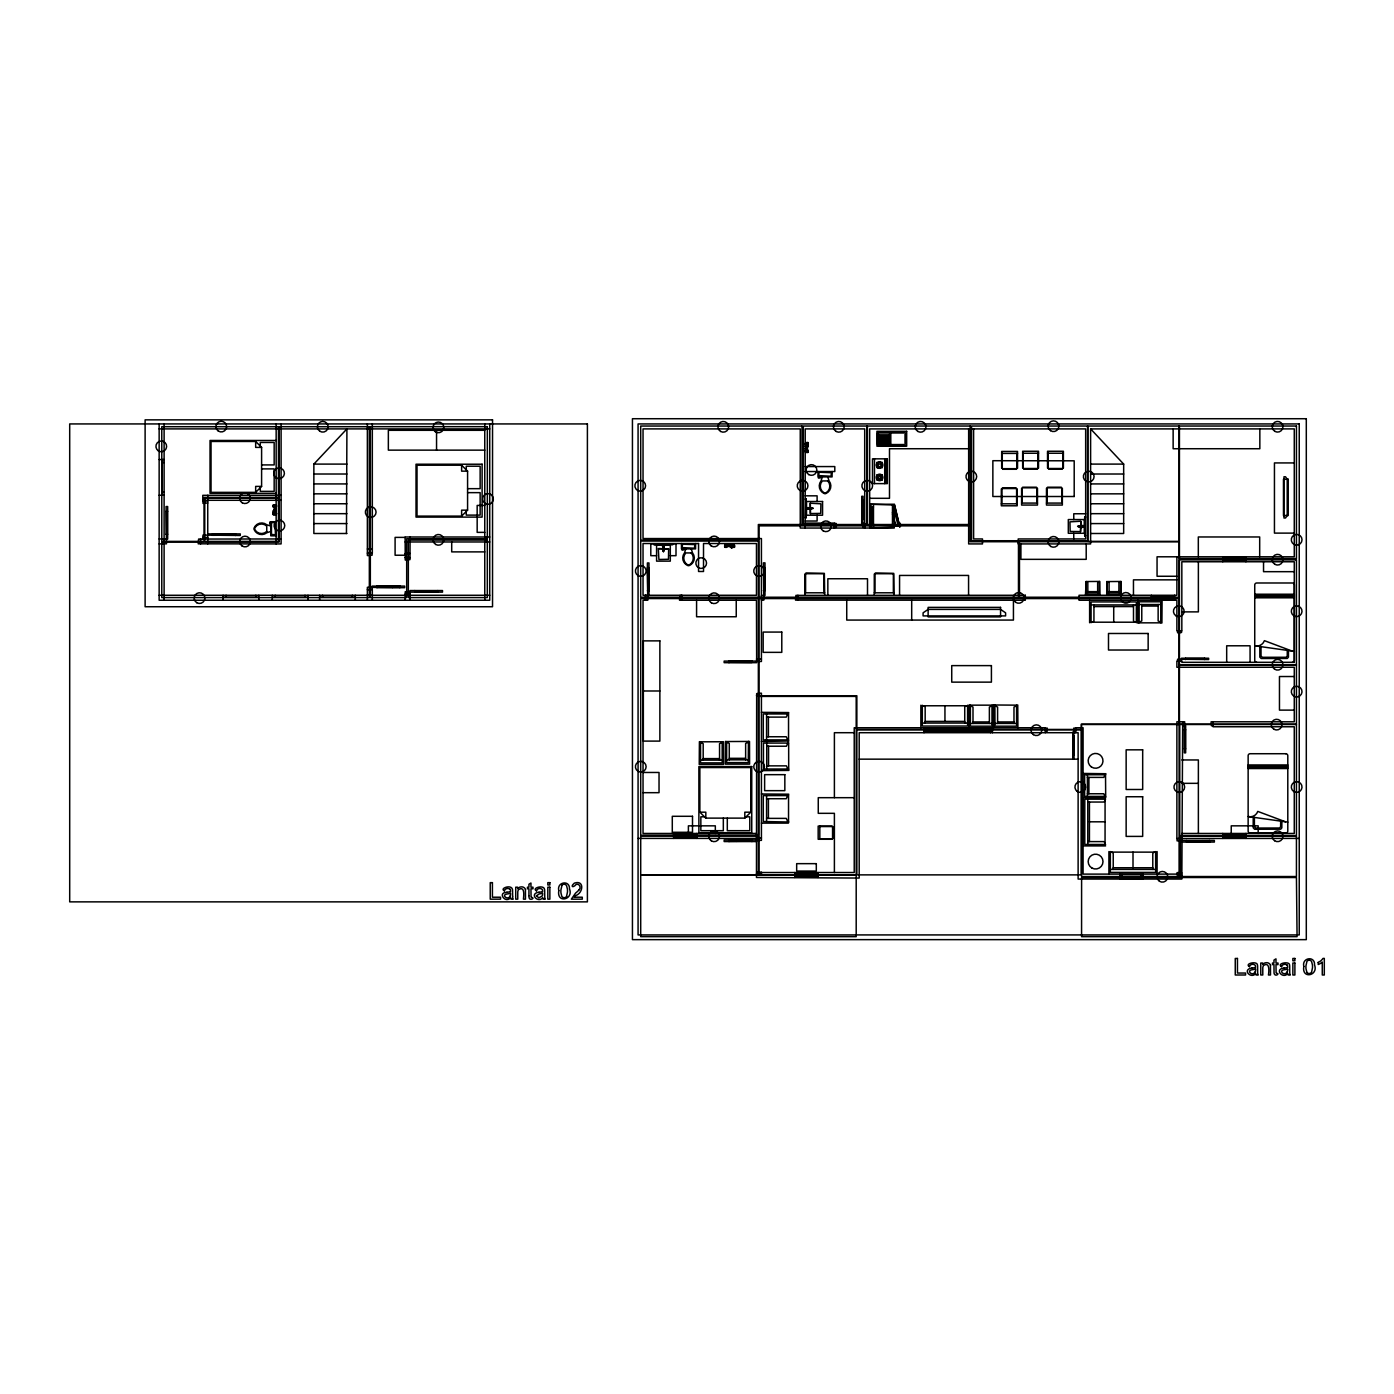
<?xml version="1.0" encoding="UTF-8"?>
<svg xmlns="http://www.w3.org/2000/svg" width="1394" height="1394" viewBox="0 0 1394 1394"><rect width="100%" height="100%" fill="white"/><g stroke="black" fill="none" stroke-linecap="round" stroke-linejoin="round"><path stroke-width="1.5" d="M1087.773 844.45L1087.773 799.163M1089.428 841.593L1089.446 802.038M1089.62 622.752L1089.62 600.222M1091.066 622.752L1091.084 601.912L1136.371 601.929L1136.354 622.752M1093.941 604.909L1093.941 620.94L1092.635 622.194M1105.059 844.468L1105.076 799.163M1108.91 874.09L1108.91 851.577M1110.356 851.577L1110.356 872.4L1155.643 872.417L1155.661 851.577M1113.231 869.403L1113.231 853.424L1111.924 852.117M1113.719 622.212L1113.719 606.582M1133.008 867.748L1133.008 852.117M1133.496 604.926L1133.496 620.957L1134.838 622.212M1137.818 622.752L1137.818 600.239L1137.992 622.996L1139.142 622.665L1139.142 601.79L1160.766 601.79L1160.766 622.665L1161.916 622.996L1162.091 600.239M1152.786 869.42L1152.786 853.389L1154.145 852.135M1157.09 874.108L1157.107 851.577M346.461 533.501L346.914 428.899L313.859 464.097L313.859 533.501L346.914 533.501M1105.059 800.731L1103.769 802.038L1087.773 802.038M881.269 477.968L879.806 475.685M662.568 546.797L664.276 546.448L663.927 550.403L662.568 546.465L664.328 546.535M658.317 548.783L658.909 559.482L668.475 559.273L668.65 549.062L658.421 548.609L668.632 548.87M879.37 466.781C874.23 463.035 884.894 463.278 879.806 466.781M722.197 741.852L722.179 762.866L700.555 762.866L700.555 741.991L699.405 741.66L699.23 764.417L723.503 764.417L723.416 741.747L700.52 741.817M969.039 705.312L969.039 727.755L969.213 704.981L970.381 705.312L970.381 726.187L991.988 726.187L991.988 705.312L993.155 704.981L993.312 727.755M1099.326 581.472L1099.221 594.21L1086.257 594.21L1086.205 581.542L1099.779 581.437L1100.023 595.133L1085.456 595.133L1086.153 581.472M1120.532 581.542L1120.48 594.21L1107.516 594.21L1106.819 581.472L1106.714 595.133L1121.281 595.133L1121.177 581.472L1107.498 581.577M276.151 505.186L273.433 505.517M807.928 444.181C804.321 445.331 804.321 442.072 807.928 443.187M685.831 548.887L684.489 552.93A8.172 8.172 0 0 0 687.817 565.581A2.683 2.683 0 0 0 689.228 565.581A8.172 8.172 0 0 0 692.557 552.93L691.215 548.887M822.373 476.905L821.031 480.93A8.172 8.172 0 0 0 824.359 493.598A2.683 2.683 0 0 0 825.753 493.598A8.172 8.172 0 0 0 829.082 480.93L827.74 476.905M881.095 477.985L879.544 479.013L878.237 477.863M879.736 475.842L878.063 477.881M664.067 547.058C663.474 543.312 662.882 552.216 664.154 547.284M510.221 895.941C507.956 901.064 500.62 894.687 507.224 893.937A16.519 16.519 0 0 0 510.553 893.206L510.535 893.902A5.21 5.21 0 0 1 510.256 895.959M1255.576 969.039A16.519 16.519 0 0 1 1252.248 969.701C1245.888 970.363 1252.474 977.055 1255.245 971.757M1287.655 969.719L1287.655 968.987A16.519 16.519 0 0 1 1284.327 969.701C1277.949 970.363 1284.588 976.933 1287.324 971.757M748.439 741.364L748.264 762.588L726.64 762.588L726.64 741.695L725.49 741.364L725.316 764.139L749.589 764.139L749.502 741.451L726.605 741.538M1287.202 971.966L1287.272 971.862A5.21 5.21 0 0 0 1287.586 969.736M811.308 507.852L813.26 508.374L811.325 508.915M1079.531 526.984L1077.614 526.34L1079.548 525.869M561.939 885.451L560.893 890.052A28.089 28.089 0 0 0 560.946 892.892L561.834 896.429A2.98 2.98 0 0 0 566.678 896.516M566.539 896.429L567.48 891.986A28.96 28.96 0 0 0 567.428 889.145L566.539 885.608A2.875 2.875 0 0 0 561.782 885.329M578.824 890.086C581.525 888.03 579.73 883.273 576.21 884.354C573.335 888.03 569.78 887.002 574.328 883.151C584.661 879.597 583.319 893.24 575.617 895.575A8.015 8.015 0 0 0 574.171 897.196L582.291 897.213L582.291 899.165L571.366 899.165L575.6 893.066A30.563 30.563 0 0 0 578.858 890.104M662.934 550.299L663.457 551.484L663.927 550.282M662.917 549.881L663.457 551.832L663.962 549.881M255.66 492.361L261.602 486.401L261.602 447.404L255.66 441.462L211.034 441.462L211.034 492.361L255.66 492.361L255.66 486.401L261.602 486.401M461.623 516.111L467.582 510.152L467.582 471.155L461.623 465.213L417.015 465.213L417.015 516.111L461.623 516.111L461.623 510.152L467.582 510.152M876.896 467.722L877.854 466.781M881.339 463.278L882.297 462.338M876.896 480.128L877.854 479.17M881.339 475.685L882.297 474.727M761.577 770.621L788.899 770.412L788.499 769.018L763.442 769.018L763.442 743.072L788.499 743.072L788.342 741.486M744.814 818.121L750.756 812.179L750.756 767.554L699.858 767.554L699.858 812.179L705.817 818.121L744.814 818.121L744.814 812.179L750.756 812.179M1079.165 526.897C1082.005 529.354 1085.403 524.771 1082.807 527.281M808.172 509.263L812.894 508.218L807.771 507.59M1078.939 526.008C1074.983 527.559 1085.246 524.98 1082.824 525.538M810.262 503.217L810.454 513.567L820.7 513.393L820.909 503.826L810.315 503.199L810.332 513.584M808.712 507.66C813.66 509.577 803.31 509.333 808.59 507.799M761.42 741.486L788.83 740.998L788.342 739.9L763.285 739.9L763.285 713.955L788.342 713.955L788.743 712.561L761.42 712.351M788.655 743.054L788.69 769.07M761.42 823.122L788.342 823.122L788.83 822.024L763.285 821.519L763.285 795.591L788.342 795.591L788.743 794.197L761.42 793.988M1105.599 845.914L1083.068 845.914L1083.086 797.716L1105.773 797.629L1105.529 796.392L1084.637 796.392L1084.637 774.768L1105.529 774.768L1105.912 773.722L1083.086 773.443M1080.524 531.602L1080.855 521.426L1080.542 531.619L1070.174 531.445L1069.965 521.861L1080.559 521.234M1082.18 525.904L1083.347 526.235L1082.406 526.827M270.767 531.445L266.742 532.787A8.172 8.172 0 0 1 254.074 529.459A2.683 2.683 0 0 1 254.074 528.065A8.172 8.172 0 0 1 266.742 524.736L270.767 526.078M898.189 525.66L899.147 525.416L893.815 505.482L892.857 505.743L898.189 525.66L895.418 525.904L892.509 513.933M726.657 544.427L726.152 545.49M1105.529 774.768L1105.686 796.427M966.077 705.765L964.735 706.985L964.735 723.068M1082.075 525.921L1079.688 526.601L1082.145 527.124M506.928 892.265L506.231 892.369A9.758 9.758 0 0 0 505.011 892.596C498.494 893.537 505.255 903.678 510.709 897.701A4.374 4.374 0 0 0 511.11 899.182L513.236 899.165A4.426 4.426 0 0 1 512.678 897.509A18.349 18.349 0 0 1 512.626 896.237M539.008 892.265L538.311 892.369A9.758 9.758 0 0 0 537.108 892.596C530.034 894.791 538.293 903.277 542.789 897.701A4.374 4.374 0 0 0 543.19 899.182L545.315 899.165A4.426 4.426 0 0 1 544.775 897.509A18.349 18.349 0 0 1 544.706 896.237L544.671 890.818A8.8 8.8 0 0 0 544.566 889.477C544.043 884.144 530.765 888.361 536.638 890.888M1251.951 968.098L1251.132 968.203A9.758 9.758 0 0 0 1250.035 968.412C1242.908 970.904 1251.429 979.006 1255.733 973.517A4.374 4.374 0 0 0 1256.133 974.998L1258.259 974.998A4.426 4.426 0 0 1 1257.719 973.326A18.349 18.349 0 0 1 1257.649 972.054L1257.615 966.652A8.8 8.8 0 0 0 1257.51 965.293C1257.684 960.379 1243.762 963.707 1249.564 966.704M1284.031 968.098L1283.212 968.203A9.758 9.758 0 0 0 1282.131 968.412C1275.144 970.363 1283.16 979.198 1287.812 973.517A4.374 4.374 0 0 0 1288.213 974.998L1290.339 974.998A4.426 4.426 0 0 1 1289.799 973.326A18.349 18.349 0 0 1 1289.729 972.054L1289.694 966.652A8.8 8.8 0 0 0 1289.607 965.293C1290.008 960.501 1275.824 963.585 1281.661 966.704M898.137 525.364L895.732 525.521L892.474 512.365M159.143 428.899L489.73 428.899M758.249 661.488L761.42 661.488L761.42 538.554L643.035 538.554L643.035 428.899L800.261 428.899L800.261 528.047L869.664 528.047L869.664 428.899L1085.665 428.899L1085.665 538.955L1018.195 538.955L1018.195 543.921L1090.613 543.921L1090.613 428.899L1294.277 428.899L1294.277 556.798L1157.055 556.798L1157.055 576.262L1176.884 576.262M484.763 430.31L388.351 430.31L388.351 450.14L484.763 450.14M878.586 431.983L905.02 431.983M904.044 432.976L878.394 432.976L878.394 444.547L904.044 444.547M878.394 435.12L889.477 435.12M878.394 435.451L889.477 435.451M878.394 436.549L889.477 436.549M878.394 436.88L889.477 436.88M878.394 437.873L889.477 437.873M878.394 438.204L889.477 438.204M878.394 439.267L889.477 439.267M878.394 439.58L889.477 439.58M276.151 440.469L210.041 440.469L210.041 493.354L276.151 493.354M878.394 440.574L889.477 440.574M878.394 440.905L889.477 440.905M878.394 441.898L889.477 441.898M878.394 442.229L889.477 442.229M806.394 442.856L808.259 442.856L808.259 444.512L806.394 444.512M878.394 443.222L889.477 443.222M878.394 443.553L889.477 443.553L889.477 433.97M804.582 443.675L807.928 443.675M806.011 445.54A6.935 6.935 0 0 0 808.015 445.348L808.015 446.62A6.935 6.935 0 0 0 806.011 446.428L806.168 444.006M878.586 445.54L905.02 445.54M805.209 446.568L807.474 446.568L807.474 448.485L805.209 448.485M261.602 447.404L255.66 447.404L255.66 441.462M968.656 448.729L889.494 448.729L889.494 498.303L869.664 498.303M806.394 450.541L808.259 450.541L808.259 452.179L806.394 452.179M806.394 451.691C803.955 452.911 805.227 448.938 807.928 450.872M804.582 451.36L807.928 451.36M806.394 451.848L807.928 451.848M1001.676 453.416L1017.533 453.416M1022.656 453.242L1038.53 453.242M1047.539 453.242L1063.395 453.242M885.538 459.323L886.532 459.323M159.143 459.55L164.109 459.55M162.122 462.512L164.109 462.512M1294.277 462.93L1274.447 462.93L1274.447 533.118L1294.277 533.118M313.859 464.097L346.914 464.097M1090.613 464.097L1123.669 464.097L1123.669 533.501L1090.613 533.501M261.602 464.916L274.165 464.916L274.165 442.456L260.277 442.456L260.277 446.08M805.209 466.572L834.797 466.572L834.797 471.538L805.209 471.538M1023.649 468.506L1037.537 468.506M1048.532 468.506L1062.402 468.506M1002.669 468.68L1016.54 468.68M261.602 468.889L274.165 468.889L274.165 491.368L260.277 491.368L260.277 487.726M1023.649 469.098L1037.537 469.098M1048.532 469.098L1062.402 469.098M1002.669 469.273L1016.54 469.273M467.582 471.155L461.623 471.155L461.623 465.213M313.859 474.012L346.914 474.012M1090.613 474.012L1123.669 474.012M885.538 483.126L886.532 483.126M313.859 483.927L346.914 483.927M1090.613 483.927L1123.669 483.927M1022.604 487.22L1036.474 487.22M1047.469 487.22L1061.357 487.22M1002.321 487.935L1016.209 487.935M1022.604 487.813L1036.474 487.813M1047.469 487.813L1061.357 487.813M1002.321 488.545L1016.209 488.545M467.582 488.667L480.146 488.667L480.146 466.206L466.258 466.206L466.258 469.83M162.122 492.274L164.109 492.274M467.582 492.64L480.146 492.64L480.146 515.118L466.258 515.118L466.258 511.476M313.859 493.842L346.914 493.842M1090.613 493.842L1123.669 493.842M159.143 495.236L164.109 495.236M281.1 495.323L202.792 495.323L202.792 500.986L207.741 500.986M805.209 495.828L817.111 495.828L817.111 501.509M805.209 499.122L806.202 499.122L806.202 517.714L805.209 517.714M202.792 500.289L281.1 500.289M861.736 500.254L863.06 500.254L862.764 519.422M207.741 502.973L202.984 503.356L202.984 500.986M1021.61 503.077L1037.467 503.077M1046.476 503.077L1062.35 503.077M313.859 503.757L346.914 503.757M1001.328 503.809L1017.202 503.809M1090.613 503.757L1123.669 503.757M894.234 505.029L870.03 504.245L894.234 504.245L894.234 528.03L870.03 528.03L894.234 527.246M274.966 505.186L273.102 505.186L273.102 506.841L274.966 506.841M484.763 505.43L477.166 505.43L477.166 532.369L484.763 532.369M273.433 506.022L276.779 506.022M273.433 506.51L276.151 506.841M873.48 506.998L872.278 506.998L872.278 525.242L873.48 525.242M274.966 507.172L273.433 507.172L273.433 504.855L274.966 504.855L275.193 508.897M276.151 508.897L273.869 508.897L273.869 510.814L276.151 510.814M275.35 510.953A6.935 6.935 0 0 1 273.329 510.744L273.329 512.034A6.935 6.935 0 0 1 275.35 511.842L275.35 510.814M166.078 511.302L167.663 511.302M274.966 512.539L273.433 512.539L273.433 514.856L274.966 514.856L275.193 511.825M274.966 512.87L273.102 512.87L273.102 514.525L274.966 514.525M276.151 512.87L274.966 513.358M273.433 513.201L274.966 513.201M273.433 513.689L276.779 513.689M313.859 513.672L346.914 513.672M1085.665 513.759L1073.763 513.759L1073.763 519.561M1090.613 513.672L1123.669 513.672M274.966 514.02L276.151 514.525M273.433 514.194L274.966 514.194M1085.665 517.069L1084.671 517.069L1084.671 535.644L1085.665 535.644M861.736 519.422L863.06 519.422M805.209 521.025L817.111 521.025L817.111 515.222M276.151 521.722L270.767 521.722L270.767 535.819L276.151 535.819M805.209 523.098L834.309 523.098L834.309 528.047M270.767 523.395L269.756 522.053L269.756 524.057L270.767 524.057M834.309 523.395L835.964 523.395L836.295 524.719L836.295 527.35L834.309 527.35M864.716 523.395L861.736 523.395L861.736 506.527M313.859 523.586L346.914 523.586M1090.613 523.586L1123.669 523.586M864.716 527.35L862.729 527.35L863.06 496.281L861.736 496.281L861.736 506.196M207.741 533.902L240.273 533.902L240.273 535.488L202.984 535.087L202.984 537.474M166.078 534.303L167.663 534.303M212.515 534.25L235.516 534.25M235.516 535.139L212.515 535.296L212.515 533.902M489.73 537.004L405.131 537.004L405.236 560.005L408.407 560.005M207.741 537.474L202.792 537.474L202.792 538.955M405.131 537.387L395.094 537.387L395.094 555.23L405.131 555.23M159.143 538.955L167.663 539.06L167.663 506.527L166.078 506.527L166.478 543.817L159.143 543.921M281.1 538.955L198.61 539.06L198.209 543.817L281.1 543.921L281.1 423.933M405.131 541.97L489.73 541.97M725.333 544.322L726.326 544.322M733.017 544.322L733.993 544.322M728.713 544.618L725.002 544.427L725.49 545.49M730.63 544.618L734.324 544.427L733.993 547.023M730.63 545.124L734.655 545.49L734.655 547.023L732.355 547.023L732.355 545.49M728.713 545.281L724.671 545.49L724.671 547.023L726.988 547.023L726.988 545.49M730.561 547.128L731.833 547.981L730.561 547.128A6.935 6.935 0 0 0 730.752 545.124M367.371 549.009L372.32 549.009M484.763 551.885L451.708 551.885L451.708 541.97M367.371 553.174L372.32 553.174L372.32 423.933M405.131 553.47L410.097 553.47M656.591 555.683L650.806 555.683L650.806 543.782L676.003 543.782L676.003 555.683L670.305 555.683M1222.765 557.304L1245.905 557.304M405.131 557.635L410.097 557.635M408.407 559.604L409.993 559.604L410.097 537.004M1222.765 561.259L1245.905 561.259M647.391 567.707L648.977 567.707M763.407 567.619L764.992 567.619M1294.277 571.679L1263.539 571.679L1263.539 561.765M806.098 573.718L823.453 573.718M875.502 573.718L892.857 573.718M1176.884 579.852L1133.461 579.852L1133.461 595.273M1086.257 581.978L1087.825 582.727L1087.825 592.555M1099.221 581.978L1097.653 582.727L1097.653 592.555M1107.516 581.978L1109.084 582.727L1109.084 592.555M1120.48 581.978L1118.912 582.727L1118.912 592.555M392.359 586.107L372.128 586.107L372.128 589.662M392.742 586.107L404.643 586.107L404.643 587.693L392.742 587.693M376.885 587.484L399.886 587.327M392.359 587.693L367.371 587.292L367.371 600.239M367.371 589.662L372.32 589.662L372.32 600.239M647.391 590.725L648.977 590.725M763.407 590.62L764.992 590.62M414.75 590.899L437.751 590.899M1087.825 591.648L1097.653 591.648M1109.084 591.648L1118.912 591.648M408.407 591.736L405.236 591.736L405.131 600.239M414.75 591.927L437.751 591.77M408.407 592.136L430.223 592.136M430.607 592.136L442.508 592.136L442.508 590.551L409.993 590.551L410.097 600.239M804.861 592.798L824.69 592.798M874.265 592.798L894.094 592.798M1086.257 592.555L1099.221 592.555M1107.516 592.555L1120.48 592.555M405.131 594.123L410.097 594.123M1254.739 594.227L1294.416 594.227M159.143 595.273L489.73 595.273M761.42 595.377L764.992 595.377L764.992 575.147M1254.739 595.412L1294.416 595.412M645.405 595.482L648.977 595.482L648.977 575.252M681.893 595.482L679.923 595.482L679.523 600.239L756.472 600.239L756.663 662.673L724.148 662.673L724.148 661.087L736.032 661.087M1151.409 595.778L1174.532 595.778M1254.739 596.597L1294.416 596.597M223.11 597.259L258.796 597.259M272.3 597.259L307.987 597.259M319.609 597.259L355.313 597.259M1254.739 597.799L1294.416 597.799M1151.409 599.734L1174.532 599.734M761.42 600.134L763.807 600.134L763.407 562.862L764.992 562.862L764.992 574.746M1139.142 604.526L1160.766 604.526M1091.066 604.909L1136.371 604.926M1141.773 606.059L1158.135 606.059M1093.941 606.582L1133.496 606.582M1181.833 611.879L1198.37 611.879L1198.37 561.765M1091.066 622.194L1136.354 622.212M1139.142 622.16L1141.773 620.94L1141.773 604.526M1160.766 622.16L1158.135 620.94L1158.135 604.526M1139.107 622.839L1160.801 622.839M1185.51 658.526L1204.677 658.526M756.472 659.101L761.42 659.101M1185.51 659.24L1204.677 659.24M736.433 661.087L758.249 661.087M728.905 661.296L751.906 661.296M728.905 661.453L751.906 661.453M728.905 662.324L751.906 662.481L751.906 661.087M1294.277 676.526L1279.465 676.526L1279.465 710.121L1294.277 710.121M643.348 690.988L659.867 690.988M758.249 693.219L761.42 693.219L761.42 840.373L758.249 840.373M758.249 693.62L756.663 693.62L756.472 877.471L859.192 878.063L859.192 732.704L1078.12 732.704L1078.12 879.056L1181.833 879.056L1182.687 721.796M756.472 695.606L761.42 695.606M970.346 705.155L992.04 705.155M993.643 727.755L993.817 704.981L1016.644 705.155M970.381 705.817L972.995 707.054L972.995 723.451M991.988 705.817L989.374 707.054L989.374 723.451M994.985 705.817L997.599 707.054L997.599 723.451M1016.592 705.817L1013.978 707.054L1013.978 723.451M922.305 705.782L967.593 705.765M766.578 717.108L786.251 717.108L787.749 713.955M925.18 721.412L964.735 721.395M972.995 721.935L989.374 721.935M997.599 721.935L1013.978 721.935M922.305 723.068L967.593 723.05M970.381 723.451L991.988 723.451M994.985 723.451L1016.592 723.451M1182.687 725.769L1185.649 725.769L1185.649 752.865L1184.342 752.865L1184.342 724.444M1213.094 725.769L1211.438 725.769L1211.438 724.444M1045.308 728.138L1047.295 728.138L1046.964 732.111L1045.308 732.111M1075.715 728.138L1073.746 728.138L1074.06 759.207M924.03 728.243L992.441 728.243M1184.342 729.724L1185.649 729.724M924.03 732.216L992.441 732.216M1075.715 732.111L1072.753 732.111L1072.753 759.207M854.226 732.704L834.396 732.704L834.396 797.682M1072.753 736.084L1074.06 736.084M766.578 736.746L786.251 736.746L787.749 739.9M726.64 742.2L729.271 743.438L729.271 759.835M748.264 742.2L745.633 743.438L745.633 759.835M700.555 742.479L703.186 743.716L703.186 760.131M722.179 742.479L719.548 743.716L719.548 760.131M766.735 746.226L786.408 746.226L787.889 743.072M1184.342 748.909L1185.649 748.909M1072.753 755.252L1074.06 755.252M729.271 758.319L745.633 758.319M703.186 758.597L719.548 758.597M859.192 759.155L1078.12 759.155M726.64 759.835L748.264 759.835M1181.833 759.957L1198.37 759.957L1198.37 833.455M700.555 760.131L722.179 760.131M1248.135 764.957L1287.795 764.957M766.735 765.864L786.408 765.864L787.889 769.018M1248.135 766.16L1287.795 766.16M1248.135 767.345L1287.795 767.345M1248.135 768.53L1287.795 768.53M643.035 772.468L659.031 772.468L659.031 792.681L643.035 792.681M1087.39 777.399L1103.787 777.399L1105.024 774.768M1181.833 783.341L1198.37 783.341M1087.39 793.761L1103.787 793.761L1105.024 796.392M854.226 797.682L818.261 797.682L818.261 813.329L834.396 813.329L834.396 872.522M766.578 798.727L786.251 798.727L787.749 795.591M1105.616 799.163L1084.793 799.163L1084.776 844.45L1105.599 844.468M699.858 812.179L705.817 812.179L705.817 818.121M704.493 816.814L700.851 816.814L700.851 830.685L723.329 830.685L723.329 818.121M746.138 816.814L749.78 816.814L749.78 830.685L727.302 830.685L727.302 818.121M766.578 818.383L786.251 818.383L787.749 821.519M1089.428 821.815L1105.059 821.815M832.235 826.067L818.173 826.067L818.173 839.275L832.235 839.275M819.829 826.555L832.235 826.555M756.472 833.455L643.035 833.455L643.035 600.239L647.792 600.239L647.391 575.252M1181.833 833.455L1294.277 833.455L1294.277 726.762L1213.094 726.762L1213.094 721.796M673.633 833.943L696.773 833.943M1222.765 833.943L1245.905 833.943M673.633 837.916L696.773 837.916M1222.765 837.916L1245.905 837.916M756.472 837.986L761.42 837.986M638.069 838.404L756.472 838.404M1299.243 838.404L1176.884 838.508L1176.884 721.796L1184.673 721.796L1184.673 724.444M819.829 838.787L832.235 838.787M736.032 839.972L724.148 839.972L724.148 841.558L736.032 841.558M736.433 839.972L758.249 839.972M728.905 840.164L751.906 840.164M728.905 840.321L751.906 840.321M1180.248 840.477L1202.064 840.477M1202.464 840.477L1214.366 840.477L1214.366 842.063L1202.464 842.063M1186.59 840.843L1209.609 840.687M1180.248 840.878L1177.076 840.878L1177.076 838.508M728.905 841.349L751.906 841.192M736.433 841.558L756.663 841.558M1087.773 841.593L1103.804 841.593L1105.059 842.952M1186.59 841.715L1209.609 841.715M1186.59 841.871L1209.609 841.871M1181.833 842.063L1202.064 842.063M1110.356 852.117L1155.661 852.135M1113.231 867.748L1152.786 867.748M1110.356 869.403L1155.643 869.42M758.249 872.086L761.42 872.086L761.42 874.474L756.663 874.474M756.663 872.487L758.249 872.487M761.42 872.522L854.226 872.522L854.226 727.755L1045.308 727.755L1045.308 732.704M1180.248 872.609L1177.076 872.609L1177.076 874.996L1181.833 874.996M794.807 873.01L817.947 873.01M1180.248 873.01L1181.833 873.01M756.472 873.672L761.42 873.672M1176.884 874.108L1083.086 874.108L1083.086 727.755L1075.715 727.755L1075.715 732.704M1119.992 874.596L1143.132 874.596M794.807 876.983L817.947 876.983M1119.992 878.551L1143.132 878.551M923.821 705.782L925.163 707.037L925.18 723.068M504.541 890.888C498.86 888.605 511.476 883.918 512.469 889.477A8.8 8.8 0 0 1 512.574 890.818L512.609 896.237M1294.416 651.381L1254.739 645.788A8.05 8.05 0 0 0 1264.41 640.665L1292.116 651.068M1287.795 822.129L1248.135 816.535A8.05 8.05 0 0 0 1257.789 811.413L1285.495 821.798M732.686 544.427L733.017 547.023M1276.468 973.134C1280.511 973.535 1275.266 976.985 1274.221 973.883A10.106 10.106 0 0 1 1274.029 971.496L1273.977 964.596L1272.478 964.596L1272.478 963.027L1273.977 963.027L1273.977 960.065L1275.98 958.845L1275.98 963.027L1278.019 963.027L1278.019 964.596L1275.98 964.596L1276.102 972.716M531.393 897.266C535.888 897.997 529.72 900.994 529.162 897.98A10.106 10.106 0 0 1 529.006 895.662M876.896 462.338L877.854 463.278M881.339 466.781L882.297 467.722M876.896 474.727L877.854 475.685M881.339 479.17L882.297 480.128M1090.613 428.899L1123.669 464.097M1306.858 972.263L1305.969 968.708A28.089 28.089 0 0 1 1305.934 965.868L1306.962 961.268A2.875 2.875 0 0 1 1311.562 961.424L1312.451 964.979A28.96 28.96 0 0 1 1312.486 967.819L1311.562 972.245A2.98 2.98 0 0 1 1306.718 972.35M994.898 705.068L994.985 726.187L1016.592 726.187L1016.592 705.312L1017.759 704.981L1017.916 727.755M531.062 896.865L530.957 888.78L532.996 888.78L532.996 887.194L530.957 887.194L530.957 883.012L528.936 884.232L528.936 887.194L527.455 887.194L527.455 888.78L528.936 888.78L528.936 895.662M967.593 705.225L967.593 726.047L922.305 726.065L922.305 705.242M944.94 705.782L944.958 721.395M920.859 705.242L920.859 727.755M1318.219 962.557L1318.219 964.509A12.598 12.598 0 0 0 1322.261 962.052L1322.279 974.998L1324.3 974.998L1324.3 958.41L1322.993 958.41A10.194 10.194 0 0 1 1318.149 962.365M1288.474 650.545L1288.457 657.097L1287.307 658.456L1261.187 658.508L1259.827 657.149L1259.81 646.52M1287.272 650.388L1287.254 656.016L1286.07 657.271L1262.319 657.306L1261.03 655.947L1261.012 646.677M1281.853 821.293L1281.835 827.879L1280.737 829.186L1254.617 829.256L1253.206 827.775L1253.206 817.25M1280.668 821.118L1280.633 826.747L1279.5 828.001L1255.767 828.053L1254.408 826.694L1254.391 817.424M1259.845 428.899L1259.845 448.729L1173.138 448.729L1173.138 428.899M1259.688 556.798L1259.688 536.969L1198.317 536.969L1198.317 556.798M1258.172 833.455L1258.172 825.84L1231.233 825.84L1231.233 833.455M1255.558 968.987L1255.558 969.719A5.21 5.21 0 0 1 1255.297 971.775M1250.069 662.307L1250.069 645.788L1226.685 645.788L1226.685 662.307M1245.905 556.798L1245.905 561.765M1245.905 833.455L1245.905 838.404M1244.25 557.304L1244.25 558.297M1244.25 837.916L1244.25 836.923L1224.42 836.923L1224.42 837.916M1243.918 558.297L1243.918 561.259M1243.918 833.943L1243.918 836.923M1240.939 557.304L1240.939 558.297M1240.939 836.923L1240.939 837.916M1227.731 557.304L1227.731 558.297M1227.731 836.923L1227.731 837.916M1224.751 558.297L1224.751 561.259M1224.751 833.943L1224.751 836.923M1224.42 557.304L1224.42 558.297M1222.765 556.798L1222.765 561.765M1222.765 833.455L1222.765 838.404M1211.107 724.444L1211.107 721.796L1294.277 721.796L1294.277 667.256L1176.884 667.256L1176.884 661.192L1181.833 661.192L1181.833 662.307L1294.277 662.307L1294.277 561.765L1181.833 561.765L1181.833 630.785L1176.884 630.785L1176.884 600.239L1079.026 600.239L1079.026 595.273L1176.884 595.273L1176.884 556.798M1209.609 840.477L1209.609 842.063M1204.677 658.229L1204.677 659.554M1186.59 840.477L1186.59 842.063M1185.51 658.229L1185.51 659.554M1185.353 729.724L1185.353 748.909M1184.639 729.724L1184.639 748.909M1181.537 630.785L1181.537 632.44L1180.213 632.771L1177.581 632.771L1177.581 630.785M1181.537 661.192L1181.537 658.229L1208.65 658.229L1208.65 659.554L1177.581 659.223L1177.581 661.192M1174.532 595.273L1174.532 600.239M1172.894 595.778L1172.894 596.771L1153.047 596.771L1153.047 595.778M1172.563 596.771L1172.563 599.734M1169.583 595.778L1169.583 596.771M1156.358 595.778L1156.358 596.771M1153.378 596.771L1153.378 599.734M1151.409 595.273L1151.409 600.239M1143.132 874.09L1143.132 879.056M1141.477 877.575L1141.477 878.551M1141.146 874.596L1141.146 877.575M1138.184 877.575L1138.184 878.551M1124.958 877.575L1124.958 878.551M1121.978 874.596L1121.978 877.575M1121.647 877.575L1121.647 878.551M1119.992 874.09L1119.992 879.056M1088.906 777.399L1088.906 793.761M1087.39 774.768L1087.39 796.392M1086.205 543.921L1086.205 559.342L1020.913 559.342L1020.913 543.921M1073.763 533.275L1073.763 538.955M1073.763 736.084L1073.763 755.252M1073.049 736.084L1073.049 755.252M1063.395 468.105L1063.395 451.255L1047.539 451.255L1047.539 468.105M1062.803 453.242L1062.803 468.105M1062.35 488.214L1062.35 505.064L1046.476 505.064L1046.476 488.214M1061.758 488.214L1061.758 503.077M1048.131 453.242L1048.131 468.105M1047.086 488.214L1047.086 503.077M1038.53 468.105L1038.53 451.255L1022.656 451.255L1022.656 468.105M1037.938 453.242L1037.938 468.105M1037.467 488.214L1037.467 505.064L1021.61 505.064L1021.61 488.214M1036.875 488.214L1036.875 503.077M1023.248 453.242L1023.248 468.105M1022.203 488.214L1022.203 503.077M1017.533 468.279L1017.533 451.429L1001.676 451.429L1001.676 468.279M1016.94 453.416L1016.94 468.279M1017.202 488.928L1017.202 505.795L1001.328 505.795L1001.328 488.928M1016.609 488.928L1016.609 503.809M1013.438 600.239L1013.438 620.069L846.733 620.069L846.733 600.239M1002.269 453.416L1002.269 468.279M1001.92 488.928L1001.92 503.809M992.441 727.755L992.441 732.704M990.785 732.216L990.785 731.223L969.963 731.223L969.963 732.216M990.454 727.755L990.454 732.704M987.475 731.223L987.475 732.216M973.604 428.899L973.604 538.955L982.491 538.955L982.491 543.921L968.656 543.921L968.656 428.899M973.273 731.223L973.273 732.216M970.294 728.243L970.294 731.223M968.569 595.273L968.569 575.443L899.566 575.443L899.566 595.273M968.638 732.216L968.638 731.223L947.815 731.223L947.815 732.216M968.307 728.243L968.307 731.223M965.345 731.223L965.345 732.216M951.126 731.223L951.126 732.216M948.147 728.243L948.147 731.223M946.491 732.216L946.491 731.223L925.668 731.223L925.668 732.216M946.16 727.755L946.16 731.223M943.198 731.223L943.198 732.216M928.979 731.223L928.979 732.216M925.999 728.243L925.999 731.223M924.03 727.755L924.03 732.704M911.693 600.239L911.693 620.069M906.013 432.976L906.013 444.547M905.02 433.97L905.02 443.553M894.094 595.273L893.763 573.37L875.502 572.969L874.282 574.119L874.265 595.273M893.362 574.206L893.362 592.798M892.474 505.011L892.474 527.228M890.801 433.97L890.801 443.553M886.863 459.654L886.863 482.794M886.497 469.081L886.497 473.298M885.556 469.081L885.556 473.298M885.207 459.654L885.207 482.794M884.72 458.835L884.72 483.613M877.593 432.976L877.593 444.547M875.014 574.206L875.014 592.798M874.474 458.835L874.474 483.613M873.48 505.011L873.48 527.228M870.832 505.029L870.832 527.246M870.431 505.029L870.431 527.246M867.504 595.273L867.504 578.754L827.844 578.754L827.844 595.273M864.698 528.047L864.698 428.899L805.209 428.899L805.209 528.047M861.91 500.254L862.032 519.422M833.054 826.886L833.054 838.456M832.567 826.886L832.567 838.456M832.096 471.538L832.096 476.905L817.999 476.905L817.999 471.538M824.69 595.273L824.359 573.37L806.098 572.969L804.861 574.119L804.861 595.273M823.941 574.206L823.941 592.798M820.352 476.905L820.352 477.915L818.33 477.915L819.672 476.905M819.829 826.067L819.829 839.275M817.947 872.522L817.947 877.471M816.292 876.983L816.292 875.99L796.462 875.99L796.462 876.983M815.96 873.01L815.96 875.99M812.998 875.99L812.998 876.983M808.015 445.348L808.015 446.62M806.168 448.485L806.168 451.029M805.505 444.006L805.505 446.568M805.505 448.485L805.505 451.029M805.593 574.206L805.593 592.798M799.773 875.99L799.773 876.983M797.908 595.273L797.908 600.239M796.793 873.01L796.793 875.99M794.807 872.522L794.807 877.471M788.534 713.902L788.534 739.935M788.534 795.538L788.534 821.571M768.408 717.108L768.408 736.746M768.547 746.226L768.547 765.864M768.408 798.727L768.408 818.383M766.735 743.072L766.735 769.018M766.578 713.955L766.578 739.9M766.578 795.591L766.578 821.519M764.801 567.619L764.626 590.62M763.755 567.619L763.755 590.62M751.906 839.972L751.906 841.558M736.241 600.239L736.241 616.758L696.582 616.758L696.582 600.239M734.324 545.49L734.324 547.354L732.686 547.354L732.686 545.49M733.505 543.695L733.505 547.023M730.63 544.322L730.63 546.587L728.713 546.587L728.713 544.322M728.905 661.087L728.905 662.673M728.905 839.972L728.905 841.558M726.657 545.49L726.657 547.354L725.002 547.354L725.002 545.49M726.326 545.49L726.326 547.023M725.821 543.695L725.821 547.023M725.333 545.49L725.333 547.023M715.331 833.455L715.331 825.84L688.392 825.84L688.392 833.455M696.773 833.455L696.773 838.404M695.571 543.521L695.571 548.887L681.474 548.887L681.474 543.521M695.118 837.916L695.118 836.923L675.288 836.923L675.288 837.916M694.787 833.943L694.787 836.923M691.807 836.923L691.807 837.916M683.827 548.887L683.827 549.898L681.805 549.898L683.147 548.887M681.893 595.273L681.893 600.239M678.599 836.923L678.599 837.916M675.62 833.943L675.62 836.923M673.633 833.455L673.633 838.404M672.692 543.782L672.692 544.775L654.1 544.775L654.1 543.782M648.977 574.851L648.977 562.949L647.391 562.949L647.391 574.851M648.785 567.707L648.785 590.725M648.628 567.707L648.628 590.725M647.6 567.707L647.757 590.725M645.405 595.273L645.405 600.239M489.73 423.933L489.73 600.239L159.143 600.239L159.143 423.933M484.763 423.933L484.763 600.239M437.751 590.551L437.751 592.136M436.549 430.31L436.549 450.14M414.75 590.551L414.75 592.136M399.886 586.107L399.886 587.693M376.885 586.107L376.885 587.693M372.128 553.174L372.128 555.161L367.371 555.561L367.371 423.933M355.313 595.273L355.313 600.239M352.333 595.273L352.333 597.259M322.589 595.273L322.589 597.259M319.609 595.273L319.609 600.239M307.987 595.273L307.987 600.239M305.025 595.273L305.025 597.259M276.151 423.933L276.151 543.921M276.047 505.186L275.855 508.897M275.855 510.814L276.047 514.525M275.263 595.273L275.263 597.259M273.329 510.744L273.329 512.034M272.3 595.273L272.3 600.239M258.796 595.273L258.796 600.239M255.834 595.273L255.834 597.259M235.516 533.902L235.516 535.488M226.072 595.273L226.072 597.259M223.11 595.273L223.11 600.239M207.741 495.323L207.741 543.921M200.597 538.955L200.597 543.921M167.315 511.302L167.315 534.303M166.444 511.302L166.444 534.303M164.109 423.933L164.109 600.239M162.122 459.55L162.122 495.236M1292.43 662.307A1.986 1.986 0 0 0 1294.416 660.32L1294.416 584.957A1.986 1.986 0 0 0 1292.43 582.988L1256.726 582.988A1.986 1.986 0 0 0 1254.739 584.957L1254.739 660.32A1.986 1.986 0 0 0 1256.726 662.307M731.833 547.128A6.935 6.935 0 0 1 731.641 545.124M899.391 522.593A3.311 3.311 0 0 1 900.385 526.27M504.279 890.783A3.677 3.677 0 0 1 510.012 889.267M510.065 889.233A2.509 2.509 0 0 1 510.483 891.027M510.553 891.62A21.032 21.032 0 0 1 506.928 892.23M525.346 889.721A9.026 9.026 0 0 1 525.433 891.167L525.468 899.165L523.43 899.165C523.952 894.39 524.667 885.992 518.707 889.511A2.056 2.056 0 0 0 518.289 890.017L517.854 891.341A8.312 8.312 0 0 0 517.766 892.63L517.766 899.165L515.728 899.165L515.728 887.194L517.557 887.194L517.732 888.658A4.339 4.339 0 0 1 520.764 886.95A4.147 4.147 0 0 1 525.608 889.633M536.359 890.783A3.677 3.677 0 0 1 542.092 889.267A2.509 2.509 0 0 1 542.562 891.027M542.632 891.62A21.032 21.032 0 0 1 539.008 892.23M1249.303 966.6A3.677 3.677 0 0 1 1255.036 965.084A2.509 2.509 0 0 1 1255.506 966.861M1255.576 967.436A21.032 21.032 0 0 1 1251.951 968.046M1270.37 965.554A9.026 9.026 0 0 1 1270.457 966.983L1270.492 974.998L1268.453 974.998C1269.167 970.468 1269.603 961.773 1263.731 965.328A2.056 2.056 0 0 0 1263.33 965.833L1262.877 967.157A8.312 8.312 0 0 0 1262.79 968.447L1262.79 974.998L1260.768 974.998L1260.768 963.027L1262.581 963.027L1262.755 964.491A4.339 4.339 0 0 1 1265.787 962.766A4.147 4.147 0 0 1 1270.631 965.45M1281.4 966.6A3.677 3.677 0 0 1 1287.115 965.084M1287.167 965.066A2.509 2.509 0 0 1 1287.586 966.861M1287.673 967.436A21.032 21.032 0 0 1 1284.031 968.046M1081.605 877.523L1081.57 936.663L1297.065 936.663L1296.437 877.523L1081.605 877.523M558.802 890.661C556.502 903.782 573.823 899.81 569.484 888.814C569.867 879.614 556.502 881.984 558.802 890.661M1303.826 966.478C1301.438 979.372 1318.672 975.852 1314.525 964.892C1315.169 955.448 1301.508 957.661 1303.826 966.478M536.463 895.889L538.868 897.858L542.301 895.941A5.21 5.21 0 0 0 542.562 893.92L542.632 893.171A16.519 16.519 0 0 1 539.304 893.885L536.463 895.767M271.447 534.512L275.454 534.738L275.071 522.402L271.481 522.75L271.447 534.477M682.136 547.598L694.456 548.208L694.874 544.601L682.555 544.218L682.136 547.546M818.661 475.598L830.981 476.225L831.434 472.705L819.08 472.217L818.661 475.598M274.026 509.821L275.35 509.925L274.026 509.821M662.952 546.709L662.952 546.675M729.027 545.734L730.334 545.838L729.027 545.734M806.011 447.457L807.335 447.596L806.028 447.404M807.701 508.34L808.677 508.444L807.701 508.27M1287.22 515.501L1285.512 518.01L1283.979 518.01L1283.979 476.765L1285.512 476.765L1287.22 479.275L1287.22 515.501M928.125 609.405L923.089 612.82L923.089 615.904L1005.597 615.904L1005.597 612.82L1000.561 609.405L928.125 609.405M894.425 504.558L899.81 526.932L894.425 504.558M1306.3 418.723L632.44 418.723L632.44 939.643L1306.3 939.643L1306.3 418.723M492.535 419.855L145.115 419.855L145.115 606.738L492.535 606.738L492.535 419.855M587.397 423.933L69.7 423.933L69.7 901.866L587.397 901.866L587.397 423.933M1299.243 423.933L638.069 423.933L638.069 934.921L1299.243 934.921L1299.243 423.933M801.986 426.041L640.7 426.041L640.7 540.07L758.353 540.07L758.353 524.527L801.986 524.527L801.986 426.041M866.772 426.041L803.31 426.041L803.31 524.527L866.772 524.527L866.772 426.041M970.207 426.041L867.417 426.041L867.417 524.527L970.207 524.527L970.207 426.041M1087.547 426.041L971.531 426.041L971.531 540.733L1087.547 540.733L1087.547 426.041M1179.097 426.041L1087.878 426.041L1087.878 541.395L1179.097 541.395L1179.097 426.041M1296.437 426.041L1179.429 426.041L1179.429 558.576L1296.437 558.576L1296.437 426.041M278.452 426.703L161.774 426.703L161.774 541.395L204.029 541.395L204.029 497.431L278.452 497.431L278.452 426.703M369.34 426.703L279.114 426.703L279.114 542.057L161.774 542.057L161.774 597.573L369.34 597.573L369.34 426.703M487.342 426.669L370.334 426.669L370.334 597.573L406.682 597.573L406.682 538.746L487.342 538.746L487.342 426.669M906.675 431.321L876.931 431.321L876.931 446.202L906.675 446.202L906.675 431.321M807.928 442.525L806.394 442.525L806.394 444.843L807.928 444.843L807.928 442.525M807.928 450.21L806.394 450.21L806.394 452.51L807.928 452.51L807.928 450.21M887.351 458.835L872.487 458.835L872.487 483.613L887.351 483.613L887.351 458.835M482.115 464.219L416.022 464.219L416.022 517.104L482.115 517.104L482.115 464.219M1288.23 479.275L1283.473 479.275L1283.473 515.501L1288.23 515.501L1288.23 479.275M827.74 480.93L822.373 480.93A7.615 7.615 0 0 0 823.941 492.709A2.683 2.683 0 0 0 826.154 492.709A7.615 7.615 0 0 0 827.74 480.93M1074.199 496.508L992.859 496.508L992.859 460.7L1074.199 460.804L1074.199 496.508M278.452 498.094L204.744 498.094L204.744 541.395L278.452 541.395L278.452 498.094M805.802 498.808L805.61 518.045L805.802 498.808M822.565 501.509L806.534 501.509L806.534 515.222L822.565 515.222L822.565 501.509M1085.264 516.738L1085.055 535.976L1085.264 516.738M1084.34 519.561L1068.309 519.561L1068.309 533.275L1084.34 533.275L1084.34 519.561M970.207 525.852L759.016 525.852L759.016 597.242L1018.474 597.242L1018.474 541.726L970.207 541.726L970.207 525.852M487.325 540.07L408.337 540.07L408.337 597.573L487.325 597.573L487.325 540.07M758.353 541.064L640.7 541.064L640.7 597.242L758.353 597.242L758.353 541.064M1179.097 541.726L1019.467 541.726L1019.467 597.242L1179.097 597.242L1179.097 541.726M698.551 543.521L643.035 543.521L643.035 595.273L756.472 595.273L756.472 543.521L703.517 543.521L703.517 571.488L698.551 571.488L698.551 543.521M673.023 544.183L653.769 544.374L673.023 544.183M670.305 545.106L656.591 545.106L656.591 561.137L670.305 561.137L670.305 545.106M691.215 552.93L685.831 552.93A7.615 7.615 0 0 0 687.416 564.692A2.683 2.683 0 0 0 689.629 564.692A7.615 7.615 0 0 0 691.215 552.93M1296.437 559.9L1179.429 559.9L1179.429 664.677L1296.437 664.677L1296.437 559.9M399.886 586.299L376.885 586.299L399.886 586.456M1025.304 595.273L795.922 595.377L795.538 600.134L1025.304 600.239L1025.304 595.273M758.353 598.566L640.7 598.566L640.7 835.215L758.353 835.215L758.353 598.566M1179.097 598.566L759.016 598.566L759.016 695.745L856.857 695.745L856.857 729.445L1081.274 729.445L1081.274 724.166L1179.097 724.166L1179.097 598.566M1000.561 607.383L928.125 607.383L928.125 616.897L1000.561 616.897L1000.561 607.383M781.79 632.074L763.163 632.074L763.163 652.357L781.79 652.357L781.79 632.074M1148.151 633.486L1108.491 633.486L1108.491 650.022L1148.151 650.022L1148.151 633.486M659.867 640.874L643.348 640.874L643.348 741.103L659.867 741.103L659.867 640.874M1296.437 665.008L1179.429 665.008L1179.429 724.166L1296.437 724.166L1296.437 665.008M991.413 665.618L951.736 665.618L951.736 682.136L991.413 682.136L991.413 665.618M856.195 696.408L759.016 696.408L759.016 874.874L856.195 874.874L856.195 696.408M1179.097 724.497L1081.605 724.497L1081.605 876.53L1179.097 876.53L1179.097 724.497M1296.437 724.497L1179.76 724.497L1179.76 835.546L1296.437 835.546L1296.437 724.497M1081.274 729.776L856.857 729.776L856.857 874.874L1081.274 874.874L1081.274 729.776M1142.679 749.833L1126.143 749.833L1126.143 789.492L1142.679 789.492L1142.679 749.833M1285.808 753.718L1250.104 753.718A1.986 1.986 0 0 0 1248.135 755.705L1248.135 831.068A1.986 1.986 0 0 0 1250.104 833.054L1285.808 833.054A1.986 1.986 0 0 0 1287.795 831.068L1287.795 755.705A1.986 1.986 0 0 0 1285.808 753.718M751.749 766.561L698.882 766.561L698.882 832.671L751.749 832.671L751.749 766.561M784.839 774.663L764.626 774.663L764.626 790.659L784.839 790.659L784.839 774.663M1142.679 796.741L1126.143 796.741L1126.143 836.4L1142.679 836.4L1142.679 796.741M692.504 816.292L672.291 816.292L672.291 832.288L692.504 832.288L692.504 816.292M758.353 836.208L640.7 836.208L640.7 874.874L758.353 874.874L758.353 836.208M1296.437 836.208L1180.422 836.208L1180.422 876.53L1296.437 876.53L1296.437 836.208M816.309 863.653L796.671 863.653L796.671 871.076L816.309 871.076L816.309 863.653M856.195 875.188L640.7 875.188L640.7 936.663L856.195 936.663L856.195 875.188M492.413 882.646L490.235 882.646L490.235 899.165L500.551 899.165L500.551 897.213L492.413 897.213L492.413 882.646M549.863 882.646L547.825 882.646L547.825 884.981L549.863 884.981L549.863 882.646M549.863 887.194L547.825 887.194L547.825 899.165L549.863 899.165L549.863 887.194M1237.454 958.462L1235.258 958.462L1235.258 974.998L1245.574 974.998L1245.574 973.047L1237.454 973.047L1237.454 958.462M1294.887 958.462L1292.865 958.462L1292.865 960.797L1294.887 960.797L1294.887 958.462M1294.887 963.027L1292.865 963.027L1292.865 974.998L1294.887 974.998L1294.887 963.027M266.742 531.445L266.742 526.078A7.615 7.615 0 0 0 254.98 527.664A2.683 2.683 0 0 0 254.98 529.877A7.615 7.615 0 0 0 266.742 531.445M319.784 431.199A5.349 5.349 0 0 0 328.113 427.139A5.349 5.349 0 0 0 320.446 421.946A5.349 5.349 0 0 0 319.784 431.199M1091.868 868.009A7.423 7.423 0 0 0 1103.003 861.579A7.423 7.423 0 0 0 1091.868 855.167A7.423 7.423 0 0 0 1091.868 868.009M1091.415 766.979A7.423 7.423 0 0 0 1102.968 761.368A7.423 7.423 0 0 0 1092.338 754.154A7.423 7.423 0 0 0 1091.415 766.979M878.255 479.71A2.649 2.649 0 0 0 882.228 477.445A2.649 2.649 0 0 0 878.29 475.127A2.649 2.649 0 0 0 878.255 479.71M877.906 480.268A3.311 3.311 0 0 0 882.89 477.445A3.311 3.311 0 0 0 877.959 474.552A3.311 3.311 0 0 0 877.906 480.268M877.906 467.879A3.311 3.311 0 0 0 882.89 465.056A3.311 3.311 0 0 0 877.959 462.146A3.311 3.311 0 0 0 877.906 467.879M878.255 467.304A2.649 2.649 0 0 0 882.228 465.056A2.649 2.649 0 0 0 878.29 462.721A2.649 2.649 0 0 0 878.255 467.304M1159.407 881.217A5.349 5.349 0 0 0 1167.736 877.174A5.349 5.349 0 0 0 1160.069 871.982A5.349 5.349 0 0 0 1159.407 881.217M1176.641 791.67A5.349 5.349 0 0 0 1184.656 787.035A5.349 5.349 0 0 0 1176.641 782.4A5.349 5.349 0 0 0 1176.641 791.67M1077.283 791.461A5.349 5.349 0 0 0 1085.612 787.418A5.349 5.349 0 0 0 1077.945 782.208A5.349 5.349 0 0 0 1077.283 791.461M1293.667 791.461A5.349 5.349 0 0 0 1301.996 787.418A5.349 5.349 0 0 0 1294.329 782.208A5.349 5.349 0 0 0 1293.667 791.461M1293.667 696.042A5.349 5.349 0 0 0 1301.996 691.999A5.349 5.349 0 0 0 1294.329 686.806A5.349 5.349 0 0 0 1293.667 696.042M1293.667 615.678A5.349 5.349 0 0 0 1301.996 611.635A5.349 5.349 0 0 0 1294.329 606.442A5.349 5.349 0 0 0 1293.667 615.678M1293.98 544.392A5.349 5.349 0 0 0 1302.013 539.757A5.349 5.349 0 0 0 1293.98 535.122A5.349 5.349 0 0 0 1293.98 544.392M1274.586 840.721A5.349 5.349 0 0 0 1282.933 836.661A5.349 5.349 0 0 0 1275.249 831.469A5.349 5.349 0 0 0 1274.586 840.721M1273.977 729.271A5.349 5.349 0 0 0 1281.992 724.636A5.349 5.349 0 0 0 1273.977 720.001A5.349 5.349 0 0 0 1273.977 729.271M1274.586 669.172A5.349 5.349 0 0 0 1282.933 665.13A5.349 5.349 0 0 0 1275.249 659.937A5.349 5.349 0 0 0 1274.586 669.172M1274.918 564.343A5.349 5.349 0 0 0 1282.933 559.708A5.349 5.349 0 0 0 1274.918 555.073A5.349 5.349 0 0 0 1274.918 564.343M1274.918 431.391A5.349 5.349 0 0 0 1282.933 426.773A5.349 5.349 0 0 0 1274.918 422.138A5.349 5.349 0 0 0 1274.918 431.391M1175.787 615.678A5.349 5.349 0 0 0 1184.133 611.635A5.349 5.349 0 0 0 1176.449 606.442A5.349 5.349 0 0 0 1175.787 615.678M1033.39 734.638A5.349 5.349 0 0 0 1041.736 730.578A5.349 5.349 0 0 0 1034.052 725.385A5.349 5.349 0 0 0 1033.39 734.638M1015.703 602.33A5.349 5.349 0 0 0 1024.032 598.27A5.349 5.349 0 0 0 1016.365 593.077A5.349 5.349 0 0 0 1015.703 602.33M1122.902 602.295A5.349 5.349 0 0 0 1131.231 598.253A5.349 5.349 0 0 0 1123.564 593.06A5.349 5.349 0 0 0 1122.902 602.295M1050.832 546.483A5.349 5.349 0 0 0 1058.865 541.848A5.349 5.349 0 0 0 1050.832 537.213A5.349 5.349 0 0 0 1050.832 546.483M1050.501 430.641A5.349 5.349 0 0 0 1058.848 426.599A5.349 5.349 0 0 0 1051.163 421.406A5.349 5.349 0 0 0 1050.501 430.641M1086.048 481.209A5.349 5.349 0 0 0 1094.081 476.574A5.349 5.349 0 0 0 1086.048 471.939A5.349 5.349 0 0 0 1086.048 481.209M968.656 481.209A5.349 5.349 0 0 0 976.689 476.574A5.349 5.349 0 0 0 968.656 471.939A5.349 5.349 0 0 0 968.656 481.209M864.559 490.392A5.349 5.349 0 0 0 872.592 485.757A5.349 5.349 0 0 0 864.559 481.122A5.349 5.349 0 0 0 864.559 490.392M917.914 431.46A5.349 5.349 0 0 0 925.947 426.825A5.349 5.349 0 0 0 917.914 422.19A5.349 5.349 0 0 0 917.914 431.46M836.156 431.46A5.349 5.349 0 0 0 844.172 426.825A5.349 5.349 0 0 0 836.156 422.19A5.349 5.349 0 0 0 836.156 431.46M808.816 474.622A5.349 5.349 0 0 0 816.832 469.987A5.349 5.349 0 0 0 808.816 465.352A5.349 5.349 0 0 0 808.816 474.622M823.279 530.922A5.349 5.349 0 0 0 831.294 526.287A5.349 5.349 0 0 0 823.279 521.652A5.349 5.349 0 0 0 823.279 530.922M799.912 490.392A5.349 5.349 0 0 0 807.945 485.757A5.349 5.349 0 0 0 799.912 481.122A5.349 5.349 0 0 0 799.912 490.392M720.628 431.46A5.349 5.349 0 0 0 728.644 426.825A5.349 5.349 0 0 0 720.628 422.19A5.349 5.349 0 0 0 720.628 431.46M637.546 490.392A5.349 5.349 0 0 0 645.579 485.757A5.349 5.349 0 0 0 637.546 481.122A5.349 5.349 0 0 0 637.546 490.392M711.149 545.873A5.349 5.349 0 0 0 719.478 541.83A5.349 5.349 0 0 0 711.811 536.638A5.349 5.349 0 0 0 711.149 545.873M711.463 602.87A5.349 5.349 0 0 0 719.496 598.235A5.349 5.349 0 0 0 711.463 593.6A5.349 5.349 0 0 0 711.463 602.87M756.419 575.635A5.349 5.349 0 0 0 764.452 571A5.349 5.349 0 0 0 756.419 566.365A5.349 5.349 0 0 0 756.419 575.635M698.516 567.741A5.349 5.349 0 0 0 706.549 563.106A5.349 5.349 0 0 0 698.516 558.489A5.349 5.349 0 0 0 698.516 567.741M638.103 575.635A5.349 5.349 0 0 0 646.136 571A5.349 5.349 0 0 0 638.103 566.365A5.349 5.349 0 0 0 638.103 575.635M756.419 771.335A5.349 5.349 0 0 0 764.452 766.7A5.349 5.349 0 0 0 756.419 762.065A5.349 5.349 0 0 0 756.419 771.335M638.103 771.335A5.349 5.349 0 0 0 646.119 766.7A5.349 5.349 0 0 0 638.103 762.065A5.349 5.349 0 0 0 638.103 771.335M711.463 840.931A5.349 5.349 0 0 0 719.496 836.295A5.349 5.349 0 0 0 711.463 831.66A5.349 5.349 0 0 0 711.463 840.931M218.283 431.025A5.349 5.349 0 0 0 226.612 426.982A5.349 5.349 0 0 0 218.945 421.79A5.349 5.349 0 0 0 218.283 431.025M276.064 477.741A5.349 5.349 0 0 0 284.393 473.699A5.349 5.349 0 0 0 276.726 468.506A5.349 5.349 0 0 0 276.064 477.741M158.289 450.802A5.349 5.349 0 0 0 166.618 446.742A5.349 5.349 0 0 0 158.951 441.549A5.349 5.349 0 0 0 158.289 450.802M242.277 502.816A5.349 5.349 0 0 0 250.31 498.181A5.349 5.349 0 0 0 242.277 493.546A5.349 5.349 0 0 0 242.277 502.816M242.051 545.96A5.349 5.349 0 0 0 250.38 541.918A5.349 5.349 0 0 0 242.713 536.725A5.349 5.349 0 0 0 242.051 545.96M276.726 530.208A5.349 5.349 0 0 0 284.759 525.573A5.349 5.349 0 0 0 276.726 520.955A5.349 5.349 0 0 0 276.726 530.208M368.033 516.756A5.349 5.349 0 0 0 376.066 512.121A5.349 5.349 0 0 0 368.033 507.486A5.349 5.349 0 0 0 368.033 516.756M484.99 503.391A5.349 5.349 0 0 0 493.319 499.331A5.349 5.349 0 0 0 485.652 494.138A5.349 5.349 0 0 0 484.99 503.391M435.747 544.479A5.349 5.349 0 0 0 443.78 539.844A5.349 5.349 0 0 0 435.747 535.209A5.349 5.349 0 0 0 435.747 544.479M435.433 431.809A5.349 5.349 0 0 0 443.762 427.766A5.349 5.349 0 0 0 436.078 422.574A5.349 5.349 0 0 0 435.433 431.809M196.85 602.748A5.349 5.349 0 0 0 204.883 598.113A5.349 5.349 0 0 0 196.85 593.478A5.349 5.349 0 0 0 196.85 602.748"/></g></svg>
